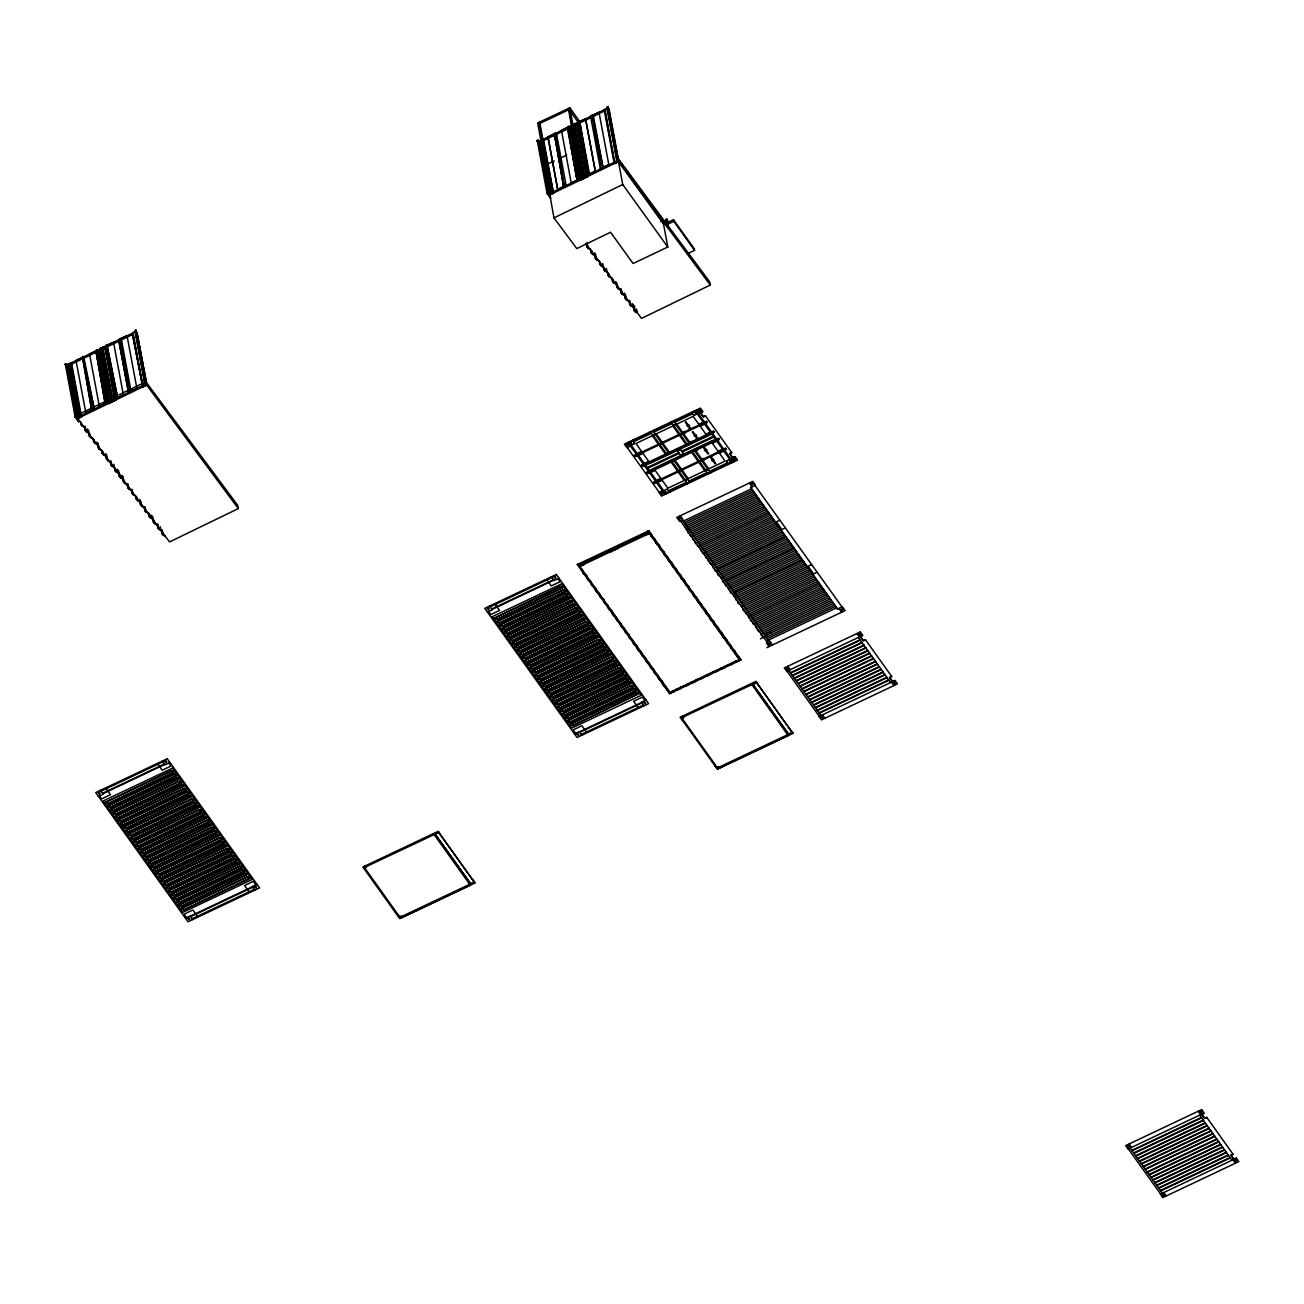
<?xml version="1.0" encoding="UTF-8"?>
<svg xmlns="http://www.w3.org/2000/svg" width="1304" height="1304" viewBox="0 0 1304 1304"><rect width="100%" height="100%" fill="white"/><g stroke="black" fill="none" stroke-linecap="round" stroke-linejoin="round"><path stroke-width="1.5" d="M66.96 364.549L65.363 364.321L66.911 364.745M76.251 416.693L75.143 417.035L76.708 417.296M82.543 356.921L83.423 356.84L82.559 357.019L92.437 409.684L93.203 409.391M96.936 350.32L96.072 350.466L105.2 403.8L95.958 350.776M105.868 345.642L113.595 342.414L106.732 345.462M106.716 402.871L99.3 406.473L106.52 403.132M115.648 398.193L116.447 397.899L106.162 345.267M119.381 339.089L127.107 335.845L120.147 338.779L130.025 391.445L129.259 391.787M129.161 391.64L136.887 388.396L127.026 335.731M538.862 141.223L537.313 140.783L538.911 141.028M548.169 193.122L547.109 193.562L548.707 193.579M555.374 133.35L564.387 186.162L565.154 185.853M568.886 126.781L568.006 126.83L568.805 126.586M577.819 122.103L578.683 121.924L588.463 174.475L595.341 171.427L585.545 118.876L595.341 171.427M578.666 179.333L571.25 182.951L561.47 130.4L568.022 126.928L577.802 179.381L578.601 179.137M587.599 174.654L595.243 171.297M591.331 115.551L592.195 115.371L601.258 168.314M601.111 168.102L608.854 164.875L598.976 112.193L591.478 115.763M617.46 160.213L617.949 158.958L617.688 160.278M647.86 531.282L648.952 531.07M648.968 531.445L648.381 532.211M364.305 868.79L366.294 867.078M684.942 527.289L686.719 529.766M687.485 530.826L688.316 533.32M692.538 537.9L693.369 540.394M700.118 548.528L700.965 551.005M705.171 555.602L706.018 558.079M707.697 559.139L708.545 561.616M712.766 566.213L713.598 568.691M720.346 576.824L722.106 579.302M727.925 587.452L728.773 589.93M732.995 594.526L734.755 596.987M735.521 598.063L736.352 600.541M740.574 605.137L742.335 607.599M748.154 615.749L749.001 618.243M755.749 626.36L756.581 628.854M760.802 633.451L761.634 635.928M564.485 185.641L557.737 189.504L547.957 136.953L554.624 133.595L548.055 137.067M589.555 174.263L579.661 121.549L588.789 174.426L578.128 121.468L586.963 175.518M96.74 350.58L89.52 353.922L99.397 406.603M93.138 409.212L85.885 413.156L76.007 360.474L83.146 357.166M93.008 409.684L85.885 413.156M702.595 411.803L700.704 412.781L703.492 416.677L705.464 415.829L731.788 452.667L729.898 453.645L732.685 457.541L734.755 456.807M1203.853 1113.323L1201.962 1114.301L1204.749 1118.196L1206.722 1117.349L1233.046 1154.187L1231.155 1155.165L1233.943 1159.06L1236.013 1158.327M695.26 412.537L696.026 412.162L703.72 422.903M65.265 364.191L66.178 363.751L67.857 366.228M75.11 416.824L65.33 364.272L66.113 363.881M112.323 399.92L109.78 401.159L99.984 348.608L102.543 347.369M67.384 364.582L70.041 363.457M83.733 356.709L94.279 409.097L82.837 356.318L91.704 410.352L82.445 357.329M97.898 349.831L107.026 402.659L97.898 349.831L99.006 351.037L108.884 403.539L111.671 402.268L101.011 348.543L67.319 364.778L77.637 418.78L68.118 364.501M102.576 347.532L99.984 348.608M102.934 347.353L104.581 346.717M105.119 346.342L115.681 400.246M107.058 345.397L117.605 397.785L106.944 345.201L105.722 346M118.631 339.79L128.525 392.488L118.745 339.937M121.207 338.535L131.003 391.086M142.804 385.348L133.041 332.716L135.567 331.493M102.185 347.891L135.795 331.558M107.58 346.652L132.91 334.362L142.69 386.913M135.828 332.944L136.708 332.52L146.488 385.071L77.735 418.421M105.852 347.793L103.065 349.065L102.234 347.94L112.014 400.491L144.809 384.582L135.127 331.998M137.018 332.683L146.912 385.169L137.018 332.683L135.225 330.254L145.005 382.805L238.306 508.576L169.553 541.926L75.958 416.302L75.045 416.742M537.215 140.653L538.128 140.213L539.921 142.641L549.717 195.192L547.908 192.764L547.012 193.204M547.061 193.285L537.281 140.734L538.063 140.359L547.859 192.91L549.587 195.258M571.934 125.086L574.901 123.978L584.681 176.529L581.812 177.751L571.934 125.086L574.836 123.831M554.607 133.611L563.654 186.831L554.396 133.807M566.115 185.412L556.335 132.861M567.256 127.564L577.15 180.278L567.908 127.254M569.848 126.309L578.976 179.17L569.196 126.618L570.956 127.499M574.885 123.815L576.531 123.195M587.631 176.708L577.721 122.495M590.582 116.252L600.362 168.803M607.745 108.02L604.974 109.275L614.852 163.505L617.64 162.234M540.117 140.865L572.961 125.005L569.848 107.792L537.704 123.016L541.16 142.201M574.135 124.353L606.979 108.509L607.811 109.617M580.834 180.017L570.223 126.341L571.054 127.466L573.793 126.129L572.961 125.005L583.573 178.681L580.834 180.017L570.842 127.336L543.687 140.506L553.515 193.269L550.777 194.589L540.166 140.93L553.972 217.882L576.792 248.591L610.533 232.226L633.076 263.489L667.795 247.043L662.921 220.8L617.835 158.257L709.637 281.762L710.256 285.054L641.503 318.404L585.822 243.522M581.339 122.25L604.86 110.824L614.657 163.375M542.236 141.533L543.768 140.783M576.938 124.679L577.802 124.271M605.643 110.758L604.159 109.878M77.132 415.145L115.127 396.709M118.745 394.949L145.869 381.779L237.687 505.284L238.306 508.576M77.099 417.329L80.685 415.617L70.954 363.131L71.867 364.207M108.884 403.539L107.955 402.463L114.703 399.105M110.791 401.094L77.995 417.003L68.199 364.452L69.031 365.576M81.614 416.856L78.827 418.128L77.898 417.052M115.632 400.344L112.845 401.616L111.932 400.54M135.958 331.249L136.17 329.928L135.437 330.499L145.64 385.707L142.902 387.027L132.291 333.368L142.902 387.027L142.071 385.919L145.592 384.109L135.714 331.2M74.996 416.872L78.599 421.73L79.707 421.078M552.635 192.079L549.049 193.791L539.269 141.239L541.942 139.854L551.722 192.405M577.036 180.115L567.696 126.961L568.691 126.227M579.954 178.827L586.653 175.584M549.946 193.481L582.741 177.556M577.721 123.994L587.533 176.757L584.795 178.094L583.882 177.018L616.776 161.06L606.979 108.509M549.685 194.899L618.438 161.549L663.508 224.043M618.878 161.647L609.082 109.096L607.175 106.716L617.558 161.973M553.972 217.882L622.725 184.532L608.658 108.998L607.077 108.46M543.067 140.636L539.954 123.391L569.131 109.569L571.885 124.891M553.581 136.284L557.216 134.556M554.233 160.995L545.3 165.217L544.273 159.463M559.579 158.452L566.718 155.078M660.525 221.517L662.709 220.49M666.425 225.625L665.904 219.561L667.012 219.039L668.512 228.347M667.224 226.847L666.703 220.783L667.811 220.262M664.355 224.043L673.5 219.708L694.266 248.754L694.559 250.384L687.241 253.856M666.474 224.81L673.793 221.338L673.5 219.708M628.43 443.181L697.395 410.499M630.777 443.05L629.979 443.441L637.672 454.183M633.63 441.714L651.315 433.336M654.168 431.983L671.853 423.604M674.706 422.251L692.391 413.873M632.717 444.534L634.298 443.784M653.255 434.802L654.836 434.069M673.793 425.088L675.374 424.338M694.331 415.357L695.912 414.607M630.484 446.049L626.963 447.728L624.371 444.093L700.395 408.087L702.84 411.526L699.384 413.172L696.923 409.733M705.545 415.943L703.345 416.987L700.313 412.732M687.012 425.805L689.001 424.859M687.567 426.587L689.555 425.642M638.047 453.124L641.063 451.706M699.514 424.028L702.53 422.594M634.673 455.487L706.475 421.485M635.211 456.237L706.996 422.235M639.4 454.998L642.416 453.58M700.851 425.903L703.867 424.468M694.07 435.683L696.059 434.754M694.624 436.465L696.613 435.52M644.975 463.083L647.99 461.649M706.589 433.89L709.604 432.472M641.747 465.365L713.532 431.363M642.269 466.115L714.07 432.113M646.311 464.957L649.327 463.523M707.942 435.764L710.941 434.346M678.781 452.602L647.224 467.549L645.138 464.631M681.715 451.217L713.255 436.269L711.169 433.352M679.319 453.368L647.762 468.315L649.848 471.233M682.253 451.983L713.81 437.036L715.896 439.953M650.093 470.255L653.108 468.821M711.723 441.062L714.739 439.627M646.865 472.537L718.651 438.535M647.403 473.287L719.189 439.285M651.429 472.129L654.445 470.695M713.06 442.936L716.075 441.502M704.388 450.141L706.377 449.195M704.942 450.907L706.931 449.978M657.298 480.068L660.313 478.633M718.748 450.956L721.764 449.521M653.923 482.415L725.709 448.413M654.461 483.165L726.246 449.163M658.634 481.942L661.65 480.508M720.085 452.83L723.101 451.396M711.446 460.019L713.451 459.073M712 460.801L714.005 459.856M731.707 452.537L729.506 453.58L732.555 457.851M662.448 490.793L658.928 492.456L661.519 496.091L737.542 460.084L735.081 456.644L731.625 458.291L734.071 461.714M665.187 489.962L666.751 489.212M685.725 480.231L687.289 479.481M706.263 470.499L707.827 469.75M726.784 460.768L728.365 460.035M665.79 492.064L665.007 492.439L657.314 481.681M668.642 490.712L686.328 482.333M689.18 480.98L706.866 472.602M709.718 471.249L727.404 462.887M664.502 493.678L733.484 460.997M651.234 536.237L652.277 535.732L648.626 530.842L577.281 564.534L669.522 693.63L674.038 691.495L673.434 690.631M648.626 530.842L647.843 531.217L649.425 533.662M101.06 791.169L163.081 761.78M490.108 606.898L552.146 577.525M579.383 564.958L582.057 563.85M612.293 549.391L616.808 547.419M645.464 533.662L647.99 532.456M579.318 565.154L613.206 549.212L614.119 550.304L611.266 551.657L610.451 550.516M614.396 548.56L648.218 532.521M579.938 566.262L580.818 565.854M583.752 564.469L611.071 551.527M617.982 548.25L645.301 535.308M648.235 533.923L649.115 533.499M579.84 566.621L577.428 564.518L578.96 564.925M583.833 564.73L581.013 565.985L580.117 564.876M618.063 548.528L615.26 549.766L614.445 548.625M648.316 534.2L645.513 535.439L644.6 534.33M102.576 793.288L164.597 763.916M491.641 609.033L553.662 579.644M102.886 793.728L164.907 764.34M491.95 609.457L553.972 580.084M98.436 796.402L103.179 794.152L100.473 790.354M169.96 762.514L165.217 764.78L162.495 760.982M487.5 612.13L492.244 609.881L489.538 606.083M559.025 578.259L554.265 580.508L551.559 576.71M766.817 647.664L845.09 610.598L842.368 606.8L837.396 609.147L750.517 487.549L755.489 485.202L752.783 481.404L676.76 517.411L679.466 521.209L682.937 519.562L680.215 515.765M580.818 569.473L581.861 568.968L580.753 569.62M651.055 536.205L652.114 535.699M683.051 521.225L751.43 488.837M684.111 522.692L752.473 490.304M685.138 524.143L753.516 491.755M686.23 525.675L754.608 493.287M687.273 527.126L755.652 494.738M688.333 528.625L756.711 496.237M689.376 530.076L757.754 497.688M690.468 531.608L758.846 499.22M691.511 533.059L759.89 500.671M692.571 534.542L760.949 502.17M693.614 535.993L761.992 503.621M694.706 537.541L763.084 505.153M695.749 538.992L764.128 506.604M696.809 540.475L765.187 508.087M697.852 541.926L766.23 509.538M698.944 543.458L767.322 511.087M699.987 544.909L768.366 512.521M700.949 546.278L769.327 513.89M701.992 547.729L770.371 515.341M703.084 549.261L771.463 516.873M704.127 550.712L772.506 518.324M705.187 552.211L773.565 519.823M706.23 553.662L774.609 521.274M779.825 520.231L776.418 521.844L781.911 529.522L785.318 527.908M707.322 555.194L775.701 522.806M708.365 556.645L776.744 524.257M709.425 558.128L777.803 525.756M710.468 559.579L778.847 527.207M711.56 561.127L779.939 528.739M712.603 562.578L780.982 530.19M713.663 564.062L782.041 531.673M714.706 565.512L783.085 533.124M715.798 567.044L784.177 534.656M716.841 568.495L785.204 536.107M717.722 569.734L786.1 537.346M718.748 571.185L787.127 538.797M719.857 572.717L788.235 540.329M720.884 574.168L789.262 541.779M721.96 575.667L790.338 543.279M722.986 577.118L791.365 544.73M724.095 578.65L792.457 546.262M725.122 580.101L793.5 547.713M726.035 581.372L794.413 549M727.078 582.823L795.456 550.451M728.17 584.371L796.548 551.983M729.213 585.822L797.575 553.434M730.273 587.305L798.651 554.917M731.316 588.756L799.678 556.368M732.408 590.288L800.786 557.9M733.451 591.739L801.813 559.351M734.331 592.978L802.71 560.59M735.358 594.428L803.737 562.04M736.467 595.961L804.829 563.572M737.493 597.411L805.872 565.023M738.569 598.911L806.931 566.523M811.528 564.583L808.121 566.197L813.598 573.874L817.005 572.26M739.596 600.362L807.975 567.973M740.688 601.894L809.067 569.506M741.731 603.344L810.11 570.956M742.791 604.844L811.169 572.456M743.834 606.278L812.213 573.907M744.926 607.827L813.305 575.439M745.969 609.278L814.348 576.89M747.029 610.761L815.407 578.373M748.072 612.212L816.451 579.824M749.164 613.744L817.543 581.372M750.207 615.195L818.586 582.823M751.185 616.564L819.548 584.176M752.212 618.014L820.591 585.626M753.304 619.547L821.683 587.159M754.348 620.997L822.726 588.609M755.407 622.497L823.786 590.109M756.45 623.948L824.829 591.56M757.542 625.48L825.921 593.092M758.586 626.931L826.964 594.542M759.645 628.414L828.024 596.042M760.688 629.865L829.067 597.493M761.78 631.413L830.159 599.025M762.824 632.864L831.202 600.476M763.883 634.347L832.262 601.959M764.926 635.798L833.305 603.41M760.476 638.797L763.639 637.297M766.018 637.33L834.397 604.958M767.062 638.781L835.44 606.393M768.105 640.264L836.483 607.876M185.445 918.163L190.188 915.913L192.78 919.532M256.969 884.291L252.21 886.541L254.802 890.159M574.493 733.891L579.253 731.642L581.845 735.277M646.034 700.02L641.275 702.269L643.866 705.888M666.849 689.93L667.99 689.506M737.167 656.743L738.194 656.14M190.368 916.174L252.405 886.801M579.432 731.903L641.454 702.53M190.677 916.598L252.699 887.225M579.742 732.326L641.764 702.954M192.21 918.733L254.231 889.361M581.258 734.462L643.296 705.089M738.227 656.238L740.819 659.857L736.304 662.008L735.684 661.144M669.474 693.777L740.884 659.938M401.746 916.484L469.668 884.324L470.434 885.057L400.589 918.146L363.816 866.671L365.511 865.986L366.473 867.111L364.729 867.942M366.147 866.671L438.568 832.506M438.666 832.637L434.411 834.658L433.482 833.68M435.161 834.478L434.346 834.87L469.407 883.949L470.222 883.558M683.426 716.923L756.336 682.53M682.041 718.064L683.557 717.347M756.418 682.66L752.066 684.91L787.371 734.315L788.203 733.94L752.897 684.518M440.475 834.837L438.356 831.251L362.854 867.013L399.741 918.652L475.259 882.889L472.472 879.613M682.693 720.639L680.101 717.281L756.108 681.275L758.243 684.877M790.436 672.717L860.037 639.759M790.713 673.108L860.314 640.15M865.481 639.775L863.281 640.818L860.232 636.548M792.294 675.325L861.895 642.367M792.571 675.7L862.172 642.742M794.25 678.047L863.851 645.089M794.527 678.439L864.112 645.48M796.108 680.655L865.709 647.697M796.385 681.03L865.97 648.072M798.064 683.377L867.649 650.419M798.341 683.769L867.926 650.81M799.922 685.986L869.507 653.027M800.2 686.36L869.784 653.402M801.862 688.708L871.463 655.749M802.139 689.099L871.74 656.14M803.72 691.316L873.321 658.357M803.997 691.707L873.599 658.732M451.852 859.369L452.716 859.059M769.702 709.572L770.566 709.262M805.807 694.217L875.391 661.258M806.068 694.592L875.669 661.633M807.665 696.825L877.25 663.85M807.926 697.2L877.527 664.241M809.605 699.547L879.206 666.588M809.882 699.938L879.483 666.963M811.463 702.155L881.064 669.18M811.74 702.53L881.341 669.571M813.419 704.877L883.02 671.919M813.696 705.268L883.281 672.293M815.277 707.485L884.878 674.51M815.554 707.86L885.139 674.901M817.233 710.207L886.818 677.249M817.494 710.598L887.095 677.624M891.626 676.368L889.426 677.412L892.474 681.682M819.091 712.815L888.676 679.857M819.368 713.19L888.953 680.232M714.934 765.758L717.249 769.262L793.272 733.255L790.452 729.963M469.668 883.998L474.02 882.123M787.649 734.38L792.017 732.473M719.254 767.078L787.632 734.706M718.145 768.61L788.187 735.472M1131.774 1150.421L1201.359 1117.446M1132.051 1150.796L1201.636 1117.838M1206.819 1117.463L1204.619 1118.506L1201.571 1114.252M1133.632 1153.013L1203.217 1120.054M1133.909 1153.404L1203.494 1120.446M1135.572 1155.751L1205.173 1122.777M1135.849 1156.126L1205.45 1123.168M1137.447 1158.343L1207.031 1125.385M1137.707 1158.734L1207.308 1125.776M1139.386 1161.082L1208.987 1128.123M1139.663 1161.456L1209.264 1128.498M1141.244 1163.673L1210.845 1130.715M1141.522 1164.064L1211.123 1131.106M1143.2 1166.412L1212.785 1133.453M1143.478 1166.787L1213.062 1133.828M1145.059 1169.003L1214.643 1136.045M1145.336 1169.395L1214.92 1136.436M1147.129 1171.905L1216.73 1138.946M1147.406 1172.296L1216.991 1139.337M1148.987 1174.513L1218.588 1141.554M1149.264 1174.904L1218.865 1141.929M1150.943 1177.235L1220.528 1144.276M1151.22 1177.626L1220.805 1144.668M1152.801 1179.843L1222.386 1146.884M1153.078 1180.234L1222.663 1147.259M1154.741 1182.565L1224.342 1149.606M1155.018 1182.956L1224.619 1149.998M1156.615 1185.173L1226.2 1152.214M1156.876 1185.564L1226.477 1152.589M1158.555 1187.911L1228.156 1154.936M1158.832 1188.286L1228.433 1155.328M1232.965 1154.056L1230.764 1155.099L1233.812 1159.37M1160.413 1190.503L1230.014 1157.544M1160.69 1190.894L1230.291 1157.936M730.256 461.518L731.039 461.16L723.361 450.402M585.545 118.876L578.601 121.794L588.381 174.345M601.894 167.792L608.854 164.875M113.513 342.284L123.391 394.965L116.512 398.013M691.772 536.841L689.539 535.015M699.351 547.452L697.118 545.626M704.404 554.526L702.171 552.7M712 565.137L709.767 563.328M717.053 572.228L714.82 570.402M747.388 614.689L745.154 612.864M754.983 625.301L752.734 623.475M760.036 632.375L757.803 630.549M102.592 347.353L112.666 399.904M578.976 179.137L577.525 179.626M555.683 133.187L554.167 133.481L563.964 186.065L565.463 185.738M398.584 916.745L401.436 916.044L402.333 917.315M145.559 383.343L146.146 382.545L145.738 383.8M586.262 243.326L586.996 247.206L590.223 249.635M590.582 249.129L591.315 253.025L594.542 255.437M594.754 254.736L595.472 258.632L598.699 261.044M599.074 260.539L599.791 264.435L603.018 266.847M602.741 263.571L603.931 269.993L607.159 272.406L606.425 268.526M607.517 271.917L608.251 275.812L611.478 278.225M611.837 277.719L612.57 281.615L615.798 284.027M615.798 281.582L616.89 287.434L620.117 289.847M620.394 289.227L621.111 293.107L624.339 295.535M624.714 295.03L625.431 298.926L628.658 301.338M629.033 300.833L629.75 304.728L632.978 307.157M633.353 306.652L634.07 310.548L637.297 312.96L636.564 309.064M80.75 422.708L80.766 424.631L83.994 427.044M84.352 426.555L85.086 430.45L88.313 432.863L87.58 428.967M88.672 432.357L89.406 436.253L92.633 438.666M92.991 438.177L93.725 442.056L96.952 444.485M101.174 450.173L99.071 449.261L97.979 443.409M101.549 449.668L102.266 453.564L105.494 455.976M105.868 455.471L106.586 459.367L109.813 461.795M110.188 461.29L110.905 465.186L114.133 467.598M113.855 464.305L115.045 470.744L118.273 473.156L117.539 469.261M118.631 472.651L119.365 476.547L122.592 478.976M122.331 475.699L123.521 482.154L126.749 484.566M127.124 484.077L127.841 487.957L131.068 490.385M131.248 489.636L131.981 493.531L135.208 495.944M135.567 495.438L136.301 499.334L139.528 501.747M139.887 501.258L140.62 505.137L143.847 507.566M144.206 507.06L144.94 510.956L148.167 513.368M148.444 512.749L149.161 516.645L152.389 519.057L151.655 515.161M152.764 518.552L153.481 522.448L156.708 524.86M157.083 524.371L157.8 528.267L161.028 530.679L160.294 526.783M161.403 530.174L162.12 534.069L165.347 536.482M728.268 664.665L729.425 665.284L732.473 663.85L732.375 662.725M720.933 668.137L722.09 668.756L725.138 667.322L725.04 666.197M706.263 675.081L707.42 675.716L713.614 671.625L714.771 672.261L717.819 670.81L717.705 669.669M691.413 682.122L692.571 682.742L695.635 681.324L695.537 680.199L698.765 678.667L699.922 679.286L702.954 677.819L702.856 676.694M684.078 685.594L685.236 686.214L688.284 684.763L688.186 683.638M676.743 689.066L677.901 689.686L680.949 688.251L680.851 687.126M588.674 174.214L587.501 175.046M577.46 565.007L578.911 565.121M600.965 168.46L602.187 167.662M129.014 391.999L130.237 391.2L120.457 338.649L119.234 339.447M115.502 398.551L116.724 397.753M619.188 545.903L617.46 547.191M548.658 193.774L538.128 140.213M591.185 115.909L592.407 115.111L603.067 167.711L593.157 114.996M632.782 539.465L631.054 540.752M693.907 415.308L691.153 412.471M673.369 425.039L670.615 422.186M652.831 434.754L650.077 431.917M632.293 444.485L629.539 441.648M728.789 460.084L731.479 462.953M708.251 469.799L710.941 472.684M687.713 479.53L690.403 482.398M667.175 489.261L669.865 492.13M107.026 402.659L105.575 403.164M617.216 159.626L608.12 106.406L607.908 107.727M616.955 159.267L710.256 285.054M616.776 161.06L617.688 162.136M614.852 163.505L613.939 162.429L617.542 160.571L607.664 107.661M577.851 124.157L576.922 123.081L586.702 175.632M583.964 176.969L574.184 124.418L575.015 125.543M574.102 124.467L574.868 125.51M586.213 175.616L576.433 123.065M582.823 177.523L583.654 178.632M543.817 140.669L542.904 139.593L553.515 193.269M540.166 140.93L540.981 142.038M537.281 140.734L540.818 145.51M537.166 140.799L540.769 145.64M552.766 192.112L553.597 193.22M632.424 303.718L634.836 306.978M546.947 193.351L550.549 198.192M144.809 384.582L145.738 385.658M104.972 346.619L105.885 347.695M102.152 347.989L102.918 349.032M101.011 348.543L101.842 349.651M107.678 402.382L98.175 349.912L99.104 350.988M114.263 399.154L104.483 346.603M65.33 364.272L68.867 369.032M65.216 364.321L68.819 369.179M80.815 415.634L81.647 416.758M80.734 415.683L81.565 416.791L71.736 364.028L98.892 350.874L108.672 403.425M79.772 415.927L69.894 363.36M77.637 418.78L75.909 416.432L66.178 363.751M96.952 442.04L99.153 449.375L98.077 443.539M622.725 184.532L667.795 247.043M673.793 221.338L694.559 250.384M569.848 107.792L580.427 122.625M577.77 121.68L568.365 108.493L571.804 127.678M539.954 123.391L539.188 122.315L542.301 139.577M754.967 485.447L842.042 606.963M862.433 635.504L860.624 636.613L863.411 640.508L865.4 639.645L891.724 676.499L889.833 677.461L892.604 681.373L894.674 680.639M706.214 421.127L707.257 422.577M713.272 431.005L714.315 432.455M718.406 438.177L719.433 439.627M725.464 448.071L726.491 449.505M749.311 483.05L752.033 486.848M838.912 608.43L841.618 612.228M856.858 633.548L859.32 636.988M891.561 682.106L894.006 685.545M1198.197 1111.252L1200.642 1114.692M1232.883 1159.81L1235.344 1163.233M704.877 421.762L705.92 423.213M711.951 431.64L712.978 433.091M717.07 438.812L718.096 440.263M724.127 448.69L725.154 450.141M696.515 410.923L704.747 422.431M705.138 422.985L711.805 432.309M712.196 432.863L716.923 439.481M717.33 440.035L723.981 449.358M724.388 449.913L732.603 461.42M858.374 637.428L890.616 682.562M1199.696 1115.132L1231.938 1160.25M750.697 487.468L837.576 609.066M704.111 423.474L710.778 432.798M716.303 440.524L722.954 449.847M702.97 422.675L703.997 424.11M710.061 432.537L711.087 433.987M715.179 439.709L716.206 441.159M722.22 449.603L723.247 451.054M694.331 410.956L696.075 414.281M728.3 464.452L726.638 461.094M699.368 424.37L700.395 425.821M706.458 434.248L707.485 435.699M711.577 441.42L712.603 442.855M718.618 451.314L719.645 452.749M699.319 424.99L693.157 416.367L635.912 443.49L642.073 452.113M699.71 425.56L706.377 434.868M706.768 435.438L707.338 436.221L650.093 463.344L649.539 462.545M711.495 442.04L710.941 441.257L653.695 468.364L654.249 469.163M711.902 442.61L718.553 451.934M718.96 452.488L725.122 461.111L667.876 488.218L661.715 479.595M691.593 428.657L689.213 428.723L689.783 429.505M698.651 438.535L696.271 438.6L696.841 439.399M704.176 446.261L704.731 447.06L702.367 447.125M711.234 456.156L711.805 456.938L709.425 457.003M685.937 421.795L690.468 428.119M692.994 431.673L697.526 437.997M704.176 447.321L708.708 453.662M711.25 457.199L715.766 463.539M685.236 422.121L687.648 425.495M688.202 426.278L689.767 428.462M692.294 431.999L694.722 435.389M695.276 436.155L696.825 438.34M703.475 447.663L705.04 449.831M705.594 450.613L708.007 453.988M710.55 457.541L712.098 459.709M712.652 460.491L715.065 463.865M684.404 431.461L685.431 432.912M691.462 441.339L692.505 442.789M696.581 448.511L697.624 449.962M703.655 458.389L704.682 459.839M683.003 432.129L684.046 433.564M690.061 442.007L691.104 443.458M695.195 449.179L696.222 450.63M702.253 459.057L703.28 460.508M676.76 424.126L682.921 432.749M683.329 433.319L689.995 442.643M695.505 450.369L702.171 459.693M702.579 460.247L708.74 468.869M673.793 420.687L675.537 424.012M675.831 424.582L681.992 433.205M682.383 433.759L689.05 443.083M694.576 450.809L701.226 460.133M701.633 460.687L707.795 469.31M673.777 425.544L679.938 434.167M680.329 434.737L686.996 444.061M692.522 451.787L699.172 461.111M699.58 461.665L705.741 470.288M707.762 474.183L706.1 470.826M672.831 426L678.993 434.623M679.4 435.177L686.051 444.501M691.576 452.227L698.243 461.551M698.634 462.105L704.796 470.728M656.222 433.857L662.383 442.48M662.791 443.05L669.457 452.358M674.967 460.1L681.633 469.407M682.041 469.978L688.202 478.601M653.255 430.418L654.999 433.743M655.293 434.297L661.454 442.92M661.845 443.49L668.512 452.814M674.038 460.54L680.688 469.864M681.096 470.418L687.257 479.041M653.239 435.275L659.4 443.898M659.791 444.468L666.458 453.776M671.984 461.518L678.634 470.826M679.042 471.396L685.203 480.019M687.224 483.914L685.562 480.557M652.293 435.715L658.455 444.338M658.862 444.908L665.513 454.232M671.038 461.958L677.705 471.282M678.096 471.836L684.258 480.459M770.697 631.12L771.723 632.57M770.517 631.56L771.186 632.489M642.464 452.667L649.131 461.991M654.657 469.717L661.307 479.041M641.519 451.771L642.546 453.221M660.753 478.715L661.796 480.149M632.717 440.149L634.461 443.474M648.43 461.73L649.457 463.181M653.548 468.902L654.592 470.337M769.36 631.935L770.208 633.125M766.785 633.32L767.453 634.249M637.917 453.482L638.944 454.933M657.151 480.41L658.194 481.861M666.686 493.629L665.024 490.288M644.828 463.425L645.855 464.876M649.946 470.597L650.989 472.048M766.002 633.353L767.029 634.803M638.063 454.754L644.73 464.077M650.256 471.803L656.923 481.127M627.892 442.431L636.645 454.672M637.037 455.243L643.703 464.55M644.111 465.12L648.822 471.722M649.229 472.292L655.896 481.616M656.287 482.17L665.04 494.412M772.522 644.958L769.816 641.16L766.344 642.807L769.067 646.588M787.763 666.279L790.224 669.718M822.465 714.837L824.91 718.276M1129.101 1143.983L1131.546 1147.406M1163.787 1192.541L1166.249 1195.964M635.765 454.493L636.792 455.944M642.823 464.387L643.866 465.821M647.941 471.543L648.984 472.993M655.015 481.437L656.042 482.887M682.139 519.937L769.018 641.535M788.773 670.403L821.015 715.521M1130.112 1148.091L1162.353 1193.209M634.429 455.129L635.472 456.579M641.486 465.006L642.53 466.457M646.621 472.178L647.648 473.629M653.679 482.072L654.706 483.507M680.378 520.769L767.257 642.367M627.257 447.582L659.221 492.325M694.592 542.089L695.896 543.931M717.347 573.939L718.651 575.781M722.4 581.013L723.72 582.855M724.926 584.551L726.246 586.392M729.979 591.625L731.299 593.467M737.575 602.252L738.879 604.078M742.628 609.327L743.948 611.152M750.207 619.938L751.528 621.78M787.013 671.234L819.254 716.352M1128.351 1148.922L1160.593 1194.04M648.756 530.793L740.933 659.808M647.664 531.184L739.156 659.514L669.963 692.277L578.177 564.094M647.452 532.994L648.349 534.086M752.93 684.323L788.529 733.956M735.57 661.209L736.189 662.073M751.381 683.622L752.049 684.567M787.73 734.511L788.415 735.44L787.567 734.592M751.202 683.703L751.87 684.649M617.199 547.321L618.112 548.413M614.363 548.658L615.178 549.799M611.185 551.69L610.093 550.467L607.974 551.217M596.613 557.069L594.379 557.656M583.051 563.491L583.866 564.632M582.969 563.54L583.784 564.665M673.549 690.582L674.168 691.446M682.823 716.092L683.736 717.379L681.568 719.058L716.059 767.339L718.944 766.638L719.857 767.909M681.063 716.923L718.096 768.757M557.916 578.78L560.035 581.763L551.233 585.936L546.979 579.97M644.909 700.541L642.448 697.086L633.646 701.259L638.129 707.534M495.276 604.453L499.546 610.419L490.744 614.591L488.609 611.609M586.425 732.017L581.943 725.741L573.141 729.914L575.618 733.37M435.291 834.234L470.548 883.59L435.194 834.283M121.451 475.504L123.261 478.014M363.995 866.704L364.778 867.796M399.855 916.908L400.654 918M168.852 763.052L170.987 766.035L162.185 770.208L157.914 764.226M255.861 884.813L253.383 881.357L244.582 885.53L249.064 891.806M106.211 788.724L110.481 794.69L101.679 798.863L99.544 795.88M197.36 916.288L192.894 910.013L184.092 914.185L186.553 917.641M665.904 219.561L666.703 220.783M639.4 536.612L632.57 539.726M625.806 543.051L618.976 546.164M92.046 409.668L93.513 409.26M66.504 364.223L76.284 416.856M97.246 350.157L95.73 350.45L105.673 403.278M604.241 109.829L614.021 162.381M634.103 306.212L635.195 312.047M629.783 300.393L630.875 306.244M625.464 294.59L626.556 300.425M624.697 293.107L625.431 298.926M621.144 288.771L622.236 294.623M616.922 283.098L617.998 288.934M612.962 279.235L613.679 283.115M608.642 273.416L609.359 277.312M604.322 267.613L605.04 271.493M574.51 124.173L584.306 176.725M600.182 262.055L600.916 265.935M595.504 254.296L596.596 260.132M594.738 252.797L595.472 258.632M591.706 250.629L592.423 254.524M587.028 242.886L588.104 248.722M547.957 136.953L557.737 189.504M541.845 139.838L551.625 192.389M540.785 141.924L550.565 194.475M549.88 194.166L550.614 198.061M162.152 529.734L163.244 535.569M157.833 523.931L158.925 529.766M153.872 520.068L154.605 523.963M152.747 516.628L153.481 522.448M149.552 514.249L150.286 518.144M144.972 506.62L146.048 512.456M140.653 500.817L141.728 506.653M139.887 499.318L140.62 505.137M136.692 496.938L137.409 500.834M105.771 347.532L115.583 400.279M132.014 489.196L133.089 495.031M102.56 347.695L112.34 400.246M127.873 483.637L128.966 489.473M123.913 479.758L124.646 483.654M122.788 476.335L123.521 482.154M98.273 349.863L108.053 402.414M119.756 474.167L120.473 478.063M118.631 470.728L119.365 476.547M115.437 468.348L116.154 472.244M110.938 460.85L112.03 466.685M106.618 455.031L107.71 460.882M105.852 453.547L106.586 459.367M102.657 451.168L103.391 455.063M94.116 439.676L94.833 443.572M89.797 433.873L90.514 437.753M88.672 430.434L89.406 436.253M85.119 426.115L86.194 431.95M81.158 422.251L81.875 426.131M68.835 365.446L78.615 417.997M77.572 415.748L78.599 421.73M544.371 151.085L546.783 164.516M667.012 219.039L667.713 227.124M634.07 308.608L634.07 310.548M629.75 302.805L629.75 304.728M621.111 291.183L621.111 293.107M616.873 285.495L616.89 287.434M612.554 279.692L612.57 281.615M608.234 273.873L608.251 275.812M603.915 268.07L603.931 269.993M599.791 262.512L599.791 264.435M591.299 251.085L591.315 253.025M586.979 245.282L586.996 247.206M162.12 532.146L162.12 534.069M157.8 526.327L157.8 528.267M149.161 514.705L149.161 516.645M144.923 509.033L144.94 510.956M136.284 497.411L136.301 499.334M131.965 491.592L131.981 493.531M127.841 486.033L127.841 487.957M115.029 468.804L115.045 470.744M110.905 463.246L110.905 465.186M102.266 451.624L102.266 453.564M98.028 445.952L98.044 447.875M93.709 440.133L93.725 442.056M85.07 428.511L85.086 430.45M735.26 653.842A5.134 3.879 -10.2 0 0 732.098 649.408A5.069 3.83 -10.2 0 1 731.022 647.909A5.134 3.879 -10.2 0 0 727.86 643.475A5.069 3.83 -10.2 0 1 726.784 641.992A5.134 3.879 -10.2 0 0 723.622 637.558A5.069 3.83 -10.2 0 1 722.546 636.059A5.134 3.879 -10.2 0 0 719.384 631.625M718.406 630.256A5.134 3.879 -10.2 0 0 715.244 625.822A5.069 3.83 -10.2 0 1 714.168 624.323A5.134 3.879 -10.2 0 0 711.006 619.889A5.069 3.83 -10.2 0 1 709.93 618.406A5.134 3.879 -10.2 0 0 706.768 613.972A5.069 3.83 -10.2 0 1 705.708 612.472A5.134 3.879 -10.2 0 0 702.53 608.039M701.65 606.8A5.134 3.879 -10.2 0 0 698.471 602.366A5.069 3.83 -10.2 0 1 697.412 600.867A5.134 3.879 -10.2 0 0 694.25 596.433M652.31 537.753A5.134 3.879 -10.2 0 1 655.504 540.231A5.069 3.83 -10.2 0 0 656.548 543.687A5.134 3.879 -10.2 0 1 659.71 548.12A5.069 3.83 -10.2 0 0 660.786 549.603A5.134 3.879 -10.2 0 1 663.948 554.037A5.069 3.83 -10.2 0 0 665.024 555.537A5.134 3.879 -10.2 0 1 668.186 559.97M669.164 561.339A5.134 3.879 -10.2 0 1 672.326 565.773A5.069 3.83 -10.2 0 0 673.402 567.273A5.134 3.879 -10.2 0 1 676.564 571.706A5.069 3.83 -10.2 0 0 677.64 573.189A5.134 3.879 -10.2 0 1 680.802 577.623A5.069 3.83 -10.2 0 0 681.878 579.123A5.134 3.879 -10.2 0 1 685.04 583.556M685.92 584.795A5.134 3.879 -10.2 0 1 689.099 589.229A5.069 3.83 -10.2 0 0 690.158 590.728A5.134 3.879 -10.2 0 1 693.337 595.162M665.839 686.719A5.134 3.879 -10.2 0 1 662.676 682.285A5.069 3.83 -10.2 0 0 661.601 680.786A5.134 3.879 -10.2 0 1 658.438 676.352A5.069 3.83 -10.2 0 0 657.379 674.869A5.134 3.879 -10.2 0 1 654.201 670.435A5.069 3.83 -10.2 0 0 653.141 668.936A5.134 3.879 -10.2 0 1 649.962 664.502M648.984 663.133A5.134 3.879 -10.2 0 1 645.822 658.699A5.069 3.83 -10.2 0 0 644.763 657.216A5.134 3.879 -10.2 0 1 641.584 652.766A5.069 3.83 -10.2 0 0 640.525 651.283A5.134 3.879 -10.2 0 1 637.346 646.849A5.069 3.83 -10.2 0 0 636.287 645.35A5.134 3.879 -10.2 0 1 633.108 640.916M632.228 639.677A5.134 3.879 -10.2 0 1 629.066 635.244A5.069 3.83 -10.2 0 0 627.99 633.744A5.134 3.879 -10.2 0 1 624.828 629.31M582.888 570.63A5.134 3.879 -10.2 0 0 583.964 574.119A5.069 3.83 -10.2 0 1 587.126 576.564A5.134 3.879 -10.2 0 0 590.304 580.997A5.069 3.83 -10.2 0 1 591.364 582.481A5.134 3.879 -10.2 0 0 594.526 586.914A5.069 3.83 -10.2 0 1 595.602 588.414A5.134 3.879 -10.2 0 0 598.764 592.847M599.742 594.216A5.134 3.879 -10.2 0 0 602.921 598.65A5.069 3.83 -10.2 0 1 603.98 600.15A5.134 3.879 -10.2 0 0 607.142 604.583A5.069 3.83 -10.2 0 1 608.218 606.067A5.134 3.879 -10.2 0 0 611.38 610.5A5.069 3.83 -10.2 0 1 612.456 612A5.134 3.879 -10.2 0 0 615.618 616.433M616.499 617.672A5.134 3.879 -10.2 0 0 619.677 622.106A5.069 3.83 -10.2 0 1 620.737 623.605A5.134 3.879 -10.2 0 0 623.915 628.039M105.265 802.384L107.776 803.997L173.448 772.897L174.084 771.609L171.639 770.371L105.282 802.302M106.097 802.156L107.922 803.541L173.285 771.968L171.557 770.811L106.113 802.074M107.808 805.921L110.318 807.535L175.975 776.434L176.61 775.146L174.263 773.875L107.825 805.774M108.623 805.693L110.449 807.078L175.812 775.505L174.035 774.364L108.623 805.66M110.335 809.458L112.845 811.072L179.17 778.765L176.708 777.445L110.335 809.458M111.15 809.246L112.992 810.615L178.355 779.091L176.676 777.852L111.15 809.246M112.861 812.995L115.371 814.609L181.028 783.508L181.663 782.237L179.316 780.949L112.861 812.914M113.676 812.783L115.518 814.152L180.897 782.628L179.137 781.422L113.692 812.685M115.388 816.532L117.898 818.146L184.223 785.839L181.761 784.535L115.388 816.532M116.203 816.32L118.045 817.689L183.408 786.133L181.615 784.975L116.219 816.222M117.914 820.069L120.424 821.683L186.081 790.583L186.733 789.311L184.288 788.072L117.914 820.004M118.745 819.857L120.571 821.227L185.901 789.621L184.19 788.496L118.745 819.808M120.441 823.606L122.951 825.22L188.607 794.12L189.259 792.848L186.912 791.561L120.473 823.46M121.272 823.394L123.098 824.764L188.477 793.239L186.733 792.033L121.288 823.297M122.967 827.143L125.477 828.757L191.818 796.451L189.341 795.147L122.967 827.143M123.798 826.932L125.624 828.301L190.987 796.744L189.259 795.57L123.798 826.932M125.494 830.697L128.004 832.294L193.677 801.194L194.312 799.922L191.965 798.635L125.51 830.615M126.325 830.469L128.151 831.838L193.546 800.363L191.786 799.107L126.325 830.42M128.02 834.234L130.53 835.831L196.203 804.731L196.839 803.46L194.394 802.221L128.053 834.071M128.851 834.006L130.677 835.375L196.04 803.818L194.247 802.677L128.868 833.908M130.563 837.771L133.073 839.369L199.398 807.062L196.937 805.758L130.563 837.771M131.378 837.543L133.22 838.912L198.567 807.355L196.839 806.182L131.378 837.543M133.089 841.308L135.6 842.906L201.256 811.805L201.892 810.534L199.545 809.262L133.089 841.227M133.905 841.08L135.746 842.466L201.109 810.941L199.365 809.719L133.921 840.982M135.616 844.845L138.126 846.459L203.783 815.359L204.418 814.071L201.99 812.832L135.632 844.682M136.431 844.617L138.273 846.003L203.636 814.429L201.843 813.288L136.447 844.568M138.142 848.382L140.653 849.996L206.977 817.689L204.598 816.337L138.142 848.382M138.957 848.154L140.799 849.54L206.13 817.934L204.418 816.809L138.974 848.122M140.669 851.919L143.179 853.533L208.836 822.433L209.488 821.145L207.043 819.906L140.685 851.838M141.5 851.708L143.326 853.077L208.705 821.553L206.896 820.363L141.5 851.659M143.195 855.457L145.706 857.07L212.047 824.764L209.667 823.411L143.195 855.457M144.027 855.245L145.852 856.614L211.215 825.041L209.488 823.883L144.043 855.147M145.722 858.994L148.232 860.607L213.905 829.507L214.541 828.236L212.193 826.948L145.738 858.912M146.553 858.782L148.379 860.151L213.726 828.545L211.949 827.437L146.553 858.733M148.249 862.531L150.759 864.144L216.431 833.044L217.067 831.773L214.622 830.534L148.281 862.384M149.08 862.319L150.905 863.688L216.268 832.131L214.541 830.958L149.08 862.27M150.775 866.068L153.285 867.682L219.626 835.375L217.149 834.071L150.775 866.068M151.606 865.856L153.432 867.225L218.795 835.668L217.067 834.495L151.606 865.856M153.318 869.605L155.828 871.219L221.484 840.118L222.12 838.847L219.691 837.608L153.318 869.54M154.133 869.393L155.975 870.762L221.354 839.287L219.545 838.064L154.133 869.393M155.844 873.142L158.355 874.756L224.011 843.655L224.647 842.384L222.299 841.096L155.861 872.995M156.659 872.93L158.501 874.299L223.848 842.743L222.071 841.602L156.676 872.881M158.371 876.695L160.881 878.293L227.206 845.986L224.744 844.682L158.371 876.695M159.186 876.467L161.028 877.836L226.358 846.231L224.598 845.139L159.186 876.467M160.897 880.233L163.407 881.83L229.064 850.73L229.716 849.458L227.271 848.219L160.897 880.151M161.729 880.004L163.554 881.374L228.917 849.817L227.173 848.643L161.729 879.907M163.424 883.77L165.934 885.367L231.59 854.267L232.242 852.995L229.895 851.724L163.44 883.607M164.255 883.541L166.081 884.927L231.444 853.354L229.7 852.18L164.255 883.493M165.95 887.307L168.46 888.904L234.117 857.82L234.769 856.532L232.324 855.294L165.95 887.307M166.782 887.079L168.607 888.464L233.987 856.94L232.291 855.701L166.782 887.03M168.477 890.844L170.987 892.458L236.66 861.357L237.295 860.069L234.948 858.798L168.493 890.762M169.308 890.616L171.134 892.001L236.513 860.477L234.769 859.271L169.324 890.534M171.003 894.381L173.513 895.995L239.855 863.688L237.377 862.368L171.003 894.381M171.835 894.169L173.66 895.538L239.023 863.965L237.23 862.824L171.835 894.169M173.53 897.918L176.04 899.532L241.713 868.431L242.348 867.16L239.903 865.905L173.546 897.837M174.361 897.706L176.187 899.075L241.533 867.47L239.822 866.345L174.361 897.657M176.073 901.455L178.583 903.069L244.239 871.969L244.875 870.697L242.528 869.409L176.089 901.308M176.888 901.243L178.73 902.612L244.076 871.056L242.348 869.882L176.888 901.194M178.599 904.992L181.109 906.606L247.434 874.299L244.973 872.995L178.599 904.992M179.414 904.78L181.256 906.15L246.603 874.593L244.94 873.403L179.414 904.78M181.126 908.529L183.636 910.143L249.292 879.043L249.944 877.771L247.581 876.484L181.126 908.464M181.941 908.317L183.782 909.687L249.162 878.211L247.401 876.956L181.957 908.22M494.33 618.112L496.84 619.726L563.181 587.419L560.704 586.099L494.33 618.112M495.161 617.884L496.987 619.27L562.35 587.697L560.622 586.539L495.161 617.884M496.857 621.649L499.367 623.263L565.039 592.163L565.675 590.891L563.23 589.636L496.873 621.568M497.688 621.438L499.513 622.807L564.876 591.234L563.198 590.044L497.688 621.389M499.383 625.187L501.893 626.8L567.566 595.7L568.202 594.428L565.854 593.141L499.416 625.04M500.214 624.975L502.04 626.344L567.403 594.787L565.626 593.63L500.214 624.926M501.926 628.724L504.436 630.337L570.761 598.031L568.299 596.727L501.926 628.724M502.741 628.512L504.583 629.881L569.913 598.275L568.153 597.167L502.741 628.512M504.452 632.261L506.963 633.874L573.287 601.568L570.907 600.215L504.452 632.196M505.267 632.049L507.109 633.418L572.489 601.894L570.728 600.688L505.284 631.951M506.979 635.798L509.489 637.411L575.814 605.105L573.434 603.752L506.979 635.798M507.794 635.586L509.636 636.955L574.999 605.398L573.206 604.257L507.81 635.537M509.505 639.335L512.016 640.949L577.672 609.848L578.324 608.577L575.879 607.338L509.505 639.27M510.337 639.123L512.162 640.492L577.525 608.935L575.781 607.762L510.337 639.074M512.032 642.888L514.542 644.486L580.198 613.385L580.851 612.114L578.503 610.826L512.048 642.807M512.863 642.66L514.689 644.029L580.068 612.521L578.324 611.299L512.879 642.562M514.558 646.425L517.069 648.023L583.41 615.716L580.932 614.412L514.558 646.425M515.39 646.197L517.215 647.566L582.578 616.01L580.785 614.869L515.39 646.197M517.085 649.962L519.595 651.56L585.936 619.253L583.556 617.917L517.101 649.881M517.916 649.734L519.742 651.103L585.137 619.644L583.377 618.373L517.916 649.685M519.611 653.5L522.122 655.097L587.794 623.997L588.43 622.725L586.083 621.454L519.644 653.337M520.443 653.271L522.268 654.657L587.631 623.084L585.838 621.943L520.443 653.222M522.154 657.037L524.648 658.65L590.321 627.55L590.957 626.262L588.528 625.023L522.154 657.037M522.969 656.808L524.795 658.194L590.158 626.621L588.43 625.464L522.969 656.808M524.681 660.574L527.191 662.188L592.847 631.087L593.483 629.799L591.136 628.528L524.681 660.492M525.496 660.346L527.338 661.731L592.717 630.256L590.957 629.001L525.512 660.264M527.207 664.111L529.717 665.725L595.374 634.624L596.009 633.337L593.581 632.098L527.207 664.111M528.022 663.899L529.864 665.268L595.211 633.695L593.434 632.554L528.038 663.85M529.734 667.648L532.244 669.262L598.569 636.955L596.189 635.602L529.734 667.648M530.549 667.436L532.391 668.805L597.721 637.2L596.009 636.075L530.549 667.436M532.26 671.185L534.77 672.799L600.427 641.698L601.079 640.427L598.634 639.188L532.26 671.104M533.091 670.973L534.917 672.342L600.296 640.818L598.487 639.628L533.091 670.875M534.787 674.722L537.297 676.336L602.953 645.236L603.605 643.964L601.16 642.725L534.787 674.722M535.618 674.51L537.444 675.879L602.807 644.323L601.079 643.149L535.634 674.412M537.313 678.259L539.823 679.873L605.496 648.773L606.132 647.501L603.785 646.213L537.329 678.194M538.144 678.047L539.97 679.417L605.317 647.811L603.605 646.686L538.144 677.998M539.84 681.796L542.35 683.41L608.023 652.31L608.658 651.038L606.213 649.799L539.872 681.65M540.671 681.584L542.497 682.954L607.86 651.397L606.181 650.207L540.687 681.487M542.366 685.333L544.876 686.947L611.217 654.641L608.74 653.337L542.366 685.333M543.197 685.122L545.023 686.491L610.386 654.934L608.658 653.76L543.197 685.122M544.909 688.887L547.403 690.484L613.076 659.384L613.711 658.112L611.283 656.874L544.909 688.805M545.724 688.659L547.55 690.028L612.945 658.553L611.136 657.33L545.724 688.61M547.436 692.424L549.946 694.021L615.602 662.921L616.238 661.65L613.891 660.378L547.452 692.261M548.25 692.196L550.092 693.565L615.455 662.057L613.662 660.867L548.267 692.147M549.962 695.961L552.472 697.558L618.797 665.268L616.336 663.948L549.962 695.961M550.777 695.733L552.619 697.118L617.966 665.545L616.238 664.372L550.777 695.733M552.488 699.498L554.999 701.096L620.655 670.011L621.307 668.724L618.862 667.485L552.488 699.417M553.303 699.27L555.145 700.655L620.508 669.082L618.829 667.892L553.32 699.188M555.015 703.035L557.525 704.649L623.182 673.549L623.834 672.261L621.47 670.989L555.031 702.889M555.846 702.807L557.672 704.193L623.035 672.619L621.242 671.478L555.846 702.774M557.541 706.572L560.052 708.186L625.708 677.086L626.36 675.798L623.915 674.559L557.541 706.572M558.373 706.361L560.198 707.73L625.529 676.124L623.768 675.016L558.373 706.312M560.068 710.109L562.578 711.723L628.251 680.623L628.887 679.351L626.539 678.064L560.084 710.028M560.899 709.898L562.725 711.267L628.104 679.743L626.36 678.536L560.916 709.8M562.594 713.647L565.105 715.26L631.446 682.954L629.066 681.601L562.594 713.647M563.426 713.435L565.251 714.804L630.614 683.247L628.821 682.09L563.426 713.386M565.121 717.184L567.631 718.797L633.304 687.697L633.94 686.426L631.495 685.187L565.137 717.118M565.952 716.972L567.778 718.341L633.141 686.784L631.413 685.611L565.952 716.923M567.664 720.721L570.158 722.334L635.83 691.234L636.466 689.963L634.119 688.675L567.68 720.574M568.479 720.509L570.304 721.878L635.684 690.354L633.94 689.148L568.479 720.46M570.19 724.258L572.701 725.872L639.025 693.565L636.564 692.261L570.19 724.258M571.005 724.046L572.847 725.415L638.194 693.858L636.417 692.717L571.005 724.046M626.311 445.055C627.583 447.826 630.386 442.007 626.344 444.925M660.867 493.417C662.269 496.221 664.893 490.19 660.867 493.417M678.699 518.373C679.987 521.144 682.856 515.276 678.699 518.307M698.716 410.646C699.922 413.401 702.938 407.614 698.732 410.515M733.386 459.187C734.804 461.991 737.412 455.96 733.386 459.187M751.153 484.045C752.669 486.816 755.163 480.85 751.153 484.045M768.415 643.932C769.539 646.702 772.636 640.9 768.447 643.801M785.953 668.87C787.502 671.788 790.615 665.203 785.953 668.87M820.672 717.461C822.172 720.33 825.399 713.924 820.689 717.314M840.868 609.62C842.205 612.375 845.008 606.539 840.884 609.538M858.635 634.461C859.825 637.248 862.889 631.429 858.651 634.396M893.321 683.019C894.446 685.79 897.657 679.987 893.338 682.954M1127.292 1146.575C1128.889 1149.443 1131.872 1143.054 1127.308 1146.428M1161.994 1195.149C1163.478 1198.099 1166.672 1191.481 1161.994 1195.149M1199.957 1112.165C1201.147 1114.936 1204.162 1109.133 1199.973 1112.1M1234.66 1160.707C1236.159 1163.478 1238.653 1157.512 1234.66 1160.707M98.338 792.995C100.636 796.63 100.457 790.713 98.387 792.93M165.119 761.373C167.76 764.91 166.733 759.058 165.119 761.373M188.053 918.554C190.384 922.091 190.074 916.5 188.151 918.423M254.834 886.932C257.1 890.567 257.018 884.617 254.883 886.867M487.403 608.723C489.489 612.456 489.831 606.327 487.403 608.723M554.184 577.101C556.71 580.622 555.928 574.934 554.265 576.971M577.118 734.282C579.726 737.852 578.78 731.935 577.118 734.282M643.899 702.66C646.213 706.328 646.018 700.232 643.899 702.66M594.657 557.509L588.055 560.932L594.657 557.509M608.251 551.07L601.649 554.493L608.251 551.07M680.46 449.456L677.526 450.858L680.574 455.129L683.508 453.743L680.46 449.456M167.254 758.732L95.714 792.604L188.02 921.798L259.561 887.91L167.254 758.732M556.319 574.461L484.778 608.332L577.085 737.526L648.626 703.638L556.319 574.461M172.487 768.137L103.179 800.966L182.804 912.376L252.096 879.564L172.487 768.137M561.551 583.866L492.244 616.694L571.853 728.105L641.16 695.293L561.551 583.866M438.291 831.789L474.656 882.661L438.291 831.789M860.314 631.918L784.307 667.925L786.752 671.348L862.775 635.358L860.314 631.918M756.059 681.813L792.653 733.044L756.059 681.813M895.017 680.476L818.993 716.483L821.455 719.906L897.462 683.899L895.017 680.476M1201.652 1109.606L1125.629 1145.613L1128.09 1149.052L1204.097 1113.045L1201.652 1109.606M1236.339 1158.164L1160.332 1194.171L1162.777 1197.61L1238.8 1161.603L1236.339 1158.164"/></g></svg>
